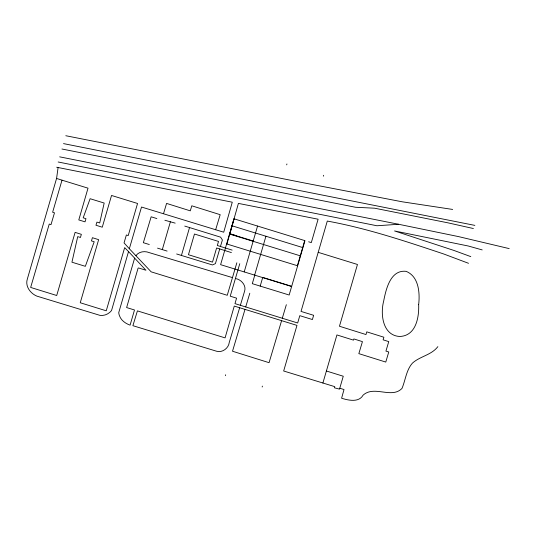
<?xml version="1.0" encoding="UTF-8"?>
<svg xmlns="http://www.w3.org/2000/svg" width="536" height="536" viewBox="0 0 536 536"><rect width="100%" height="100%" fill="white"/><g stroke="black" fill="none" stroke-linecap="round" stroke-linejoin="round"><path stroke-width="0.8" d="M56.575 178.441L62.009 180.163L52.629 212.236L54.491 212.812L51.007 224.618L49.245 224.075L30.659 287.437L56.709 295.504L75.114 232.369L81.351 234.339L80.447 237.468L77.72 236.624L71.938 262.198L85.345 266.325L94.195 241.749L91.468 240.905L92.406 237.696L98.644 239.666L80.253 302.753L106.249 310.806L124.667 247.632L128.519 251.572L111.535 310.572C108.841 313.962 104.319 316.019 99.977 315.369L36.87 296.12C30.371 293.473 24.877 286.117 27.376 278.908L56.575 178.441L58.102 167.52L56.655 167.219M239.659 307.738L229.261 342.39C228.671 348.159 222.413 352.902 216.685 351.261L132.894 325.687L137.417 310.887L225.08 337.881L234.266 306.076L296.971 325.385L283.665 370.999L334.752 386.644L334.41 387.796L339.516 389.136L343.261 376.238L326.391 370.999L336.923 334.94L353.485 340.132L353.881 338.946L362.443 341.626L358.839 353.639L385.773 362.068L388.761 351.978L385.94 351.107L388.754 341.613L383.119 339.831L383.877 337.218L366.765 331.851L365.981 334.551L339.456 326.243L357.458 264.476L318.203 252.342M162.314 249.609L170.394 221.804L175.172 223.137M232.135 250.104L217.328 245.501L218.514 241.428L194.468 234.024L188.451 254.721L212.497 262.124L216.604 247.987L219.733 248.945L215.412 263.625L212.444 264.952L181.429 255.451L189.536 227.559L184.752 226.085M234.091 218.829L229.73 234.105L300.274 255.826M226.929 244.021L238.406 203.399L318.109 219.217L311.315 242.607L308.642 241.79M244.222 271.893L257.555 226.051M225.401 375.682L225.663 374.791M254.64 275.102L265.93 236.242M286.68 164.86L286.941 163.969M254.788 275.149L252.309 283.671L289.159 295.021L304.964 240.657L233.937 218.782L220.604 264.663L291.638 286.499M260.201 286.103L262.727 277.413L291.685 286.331M262.151 386.999L262.412 386.108M297.4 265.729L304.683 240.664M323.429 176.177L323.684 175.285M322.893 383.039L326.391 370.999M236.845 262.808L227.244 295.282L151.179 271.853L129.337 248.744L141.517 207.03L223.72 232.202L232.276 202.213L58.102 167.52M239.773 263.705L230.219 296.194L236.57 298.15L234.976 303.637L297.674 322.987L299.798 315.664L312.401 319.543L313.634 315.302L301.031 311.423L327.295 221.067C367.039 228.296 405.477 241.22 443.714 253.977L468.518 263.297M163.581 213.495L166.575 203.405L190.28 210.842L191.794 205.804L220.189 214.688L215.64 229.763M134.616 258.164L118.744 312.602A14.954 12.636 19.4 0 0 119.441 315.664C121.049 320.428 125.538 323.516 130.087 325.151L134.496 309.982L126.63 307.564L138.074 268.188L138.529 267.96L145.939 270.238L128.519 251.572M220.457 246.46L222.4 239.967L220.624 237.18L189.536 227.559M240.369 305.299L244.483 291.53C246.707 285.521 241.213 279.437 235.411 278.519M245.006 309.386L232.51 351.234L269.059 362.678L281.601 320.655M245.716 306.94L249.81 293.219M282.298 318.257L286.345 304.703M135.956 255.639C138.884 251.525 144.787 250.748 149.243 252.63L232.49 277.615M437.865 346.651C431.38 355.147 420.036 356.232 412.425 363.14C406.248 370.115 405.511 380.051 402.007 388.406C391.722 399.112 374.168 385.022 363.08 395.179C358.798 402.724 348.467 400.372 341.6 398.228L344.012 389.538L339.831 388.252M509.2 248.61L458.541 236.604L398.637 224.269L376.949 225.763L58.169 161.993M452.652 209.442L402.154 201.784L303.128 182.722L65.807 135.729M59.663 156.847L398.637 224.269M63.516 143.608L474.869 225.388M61.942 149.008L355.529 207.265L374.644 208.203L447.835 222.809L473.409 228.537M482.186 249.91L468.323 246.017L394.556 230.949L454.012 250.473L470.789 256.623M164.867 220.242L170.394 221.804M236.336 235.673L229.897 233.823L253.206 241.006M232.061 225.81L302.679 247.558M62.009 180.163L88.018 188.17L78.792 219.921L85.036 221.844L85.961 218.675L83.187 217.817L90.115 198.715L104.178 203.044L99.709 222.956L96.936 222.098L95.964 225.254L102.269 227.197L111.542 195.466L137.551 203.472L128.225 235.565L126.362 234.989L124.057 242.915L129.337 248.744M156.84 218.561L151.145 216.805L143.346 242.694L149.296 244.523M226.628 243.927L297.654 265.802M157.524 248.135L167.105 251.083M176.645 253.977L181.429 255.451M219.733 248.945L231.411 252.59M418.663 304.656C419.165 317.486 415.936 335.945 399.688 336.481C382.597 335.482 380.218 314.156 383.675 301.071C385.98 289.266 390.449 269.494 406.154 271.35C418.83 276.469 420.016 292.884 418.663 304.656"/></g></svg>
